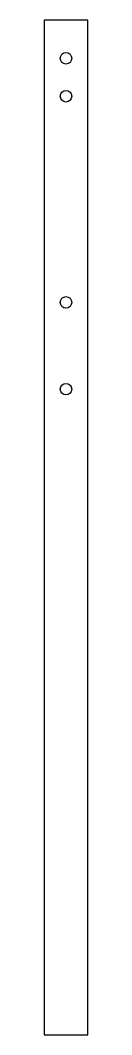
# Model space of a CAD drawing. Header units: inches. Extents: x 0 to 1, y 0 to 23.4.
import ezdxf

# ---------------------------------------------------------------- set-up
doc = ezdxf.new("R2010")
doc.units = ezdxf.units.IN
doc.header["$MEASUREMENT"] = 0

msp = doc.modelspace()

# ---------------------------------------------------------------- linework, layer by layer
msp.add_lwpolyline([(0, 0), (1, 0), (1, 23.375), (0, 23.375)], close=True)
for centre in [(0.5, 22.5), (0.5, 21.625), (0.5, 16.875), (0.5, 14.875)]:
    msp.add_circle(centre, 0.133)

doc.saveas('drawing.dxf')
